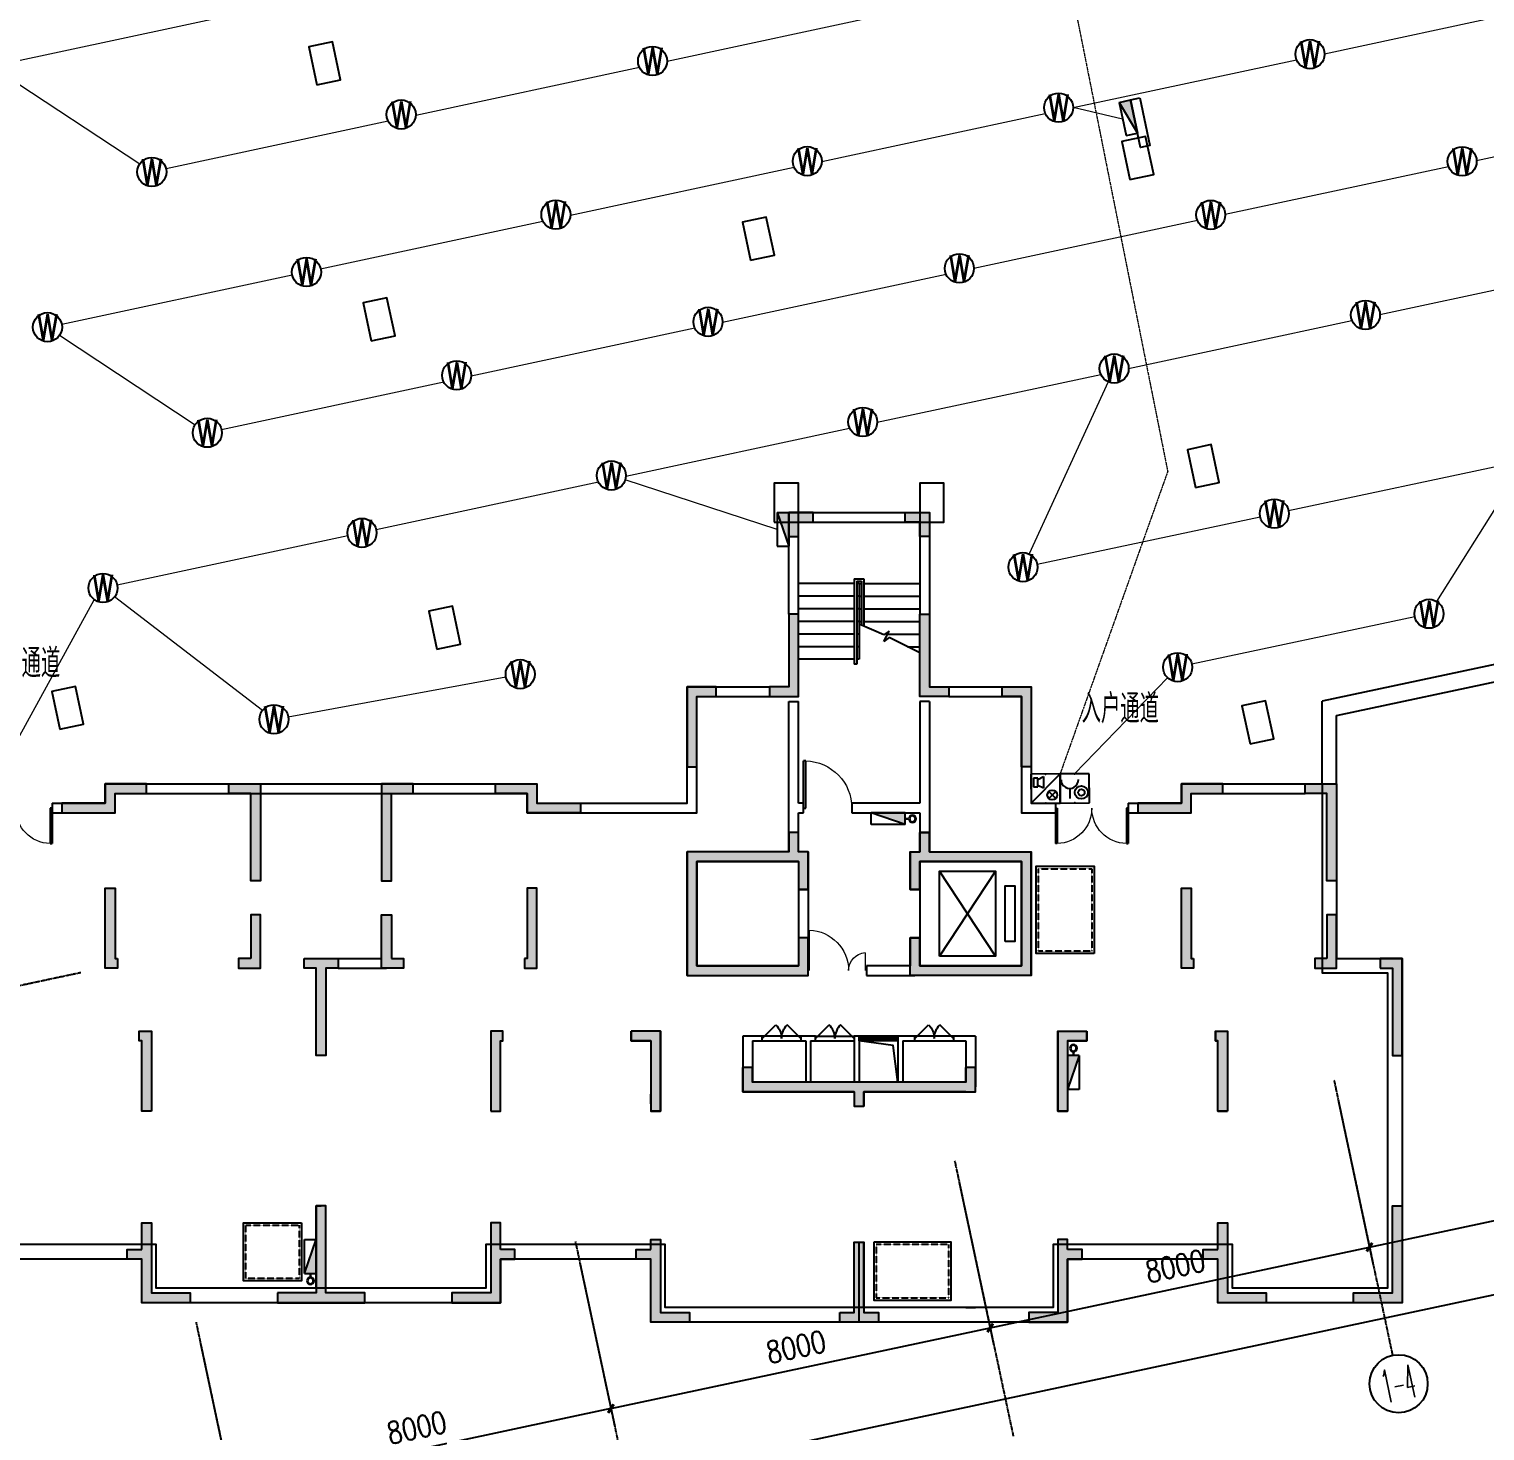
# Model space of a CAD drawing. Extents: x -781653 to 929899, y -292639 to -18670.
# Drawn here: x -333015 to -302985, y -222176 to -193265 of the extents above; entities that cross this region are included whole.
import ezdxf
from ezdxf.enums import TextEntityAlignment as Align

# ---------------------------------------------------------------- set-up
doc = ezdxf.new("R2010")
doc.units = 0
doc.header["$LTSCALE"] = 10
doc.header["$MEASUREMENT"] = 0
for name, pattern in [('ACAD_ISO11W100', [33.5, 12, -3, 12, -3, 0.5, -3]), ('BORDER', [1.75, 0.5, -0.25, 0.5, -0.25, 0, -0.25]), ('CENTER', [2, 1.25, -0.25, 0.25, -0.25]), ('DASH', [0.35, 0.25, -0.1])]:
    doc.linetypes.add(name, pattern=pattern)
doc.layers.get('0').update_dxf_attribs({"linetype": 'CONTINUOUS'})
doc.layers.get('Defpoints').update_dxf_attribs({"linetype": 'CONTINUOUS'})
for name, color, linetype in [('AXIS', 3, 'CONTINUOUS'), ('AXIS_TEXT', 7, 'CONTINUOUS'), ('COLU', 1, 'CONTINUOUS'), ('DIM_SYMB', 3, 'CONTINUOUS'), ('DOTE', 8, 'CENTER'), ('JPS-X', 1, 'BORDER'), ('JPS-XHS', 7, 'CONTINUOUS'), ('LVTRY', 6, 'CONTINUOUS'), ('PUB_DIM', 3, 'CONTINUOUS'), ('RD-equip', 3, 'CONTINUOUS'), ('road', 7, 'CONTINUOUS'), ('solid', 252, 'CONTINUOUS'), ('STAIR', 9, 'CONTINUOUS'), ('TEXT', 7, 'CONTINUOUS'), ('wall', 8, 'CONTINUOUS'), ('wall-jg', 7, 'CONTINUOUS'), ('WINDOW', 4, 'CONTINUOUS'), ('消防加墙', 2, 'CONTINUOUS'), ('结构墙', 7, 'CONTINUOUS')]:
    doc.layers.add(name, color=color, linetype=linetype)
doc.layers.add('RD-line', color=2, linetype='CONTINUOUS', lineweight=0)
doc.layers.get('DOTE').off()
doc.styles.add('_TCH_AXIS', font='COMPLEX', dxfattribs={"bigfont": 'GBCBIG'})
doc.styles.add('COMPLEX', font='COMPLEX')
doc.styles.add('DIM_FONT', font='SIMPLEX', dxfattribs={"width": 0.8, "bigfont": 'HZTXT'})
doc.styles.add('FS1', font='txt4', dxfattribs={"width": 0.8, "bigfont": 'fstxt'})
doc.styles.add('FS2', font='tjromans.shx', dxfattribs={"width": 0.8, "bigfont": 'tjhztxt.shx'})
doc.styles.get("Standard").update_dxf_attribs({"font": 'GBENOR', "bigfont": 'GBCBIG'})
doc.dimstyles.new('DIMN300', dxfattribs={"dimscale": 3, "dimtxt": 300, "dimasz": 100, "dimexe": 250, "dimexo": 300, "dimgap": 150, "dimtad": 1, "dimdec": 0, "dimzin": 0, "dimdsep": 46, "dimtxsty": 'DIM_FONT', "dimblk": 'ARCHTICK', "dimcen": 0.09, "dimclrt": 7, "dimazin": 2, "dimtfac": 1, "dimtdec": 0, "dimtix": 1, "dimtmove": 2, "dimatfit": 3, "dimfxl": 0, "dimtolj": 1, "dimtzin": 0, "dimarcsym": 0})

# ---------------------------------------------------------------- blocks, each defined once
blk = doc.blocks.new('FF')
at = {"linetype": 'Continuous'}
for radius in [75, 60]:
    blk.add_circle((0, 0), radius, dxfattribs=at)
blk = doc.blocks.new('DXHS')
at = {"layer": 'JPS-XHS'}
blk.add_hatch(color=256, dxfattribs=at).paths.add_polyline_path([(-350, 240), (-350, 0), (350, 0)])
at = {"layer": 'JPS-XHS', "linetype": 'Continuous'}
for p, q in [((-350, 240), (-350, 0)), ((-350, 240), (350, 240)), ((-350, 0), (350, 0)), ((350, 240), (350, 0))]:
    blk.add_line(p, q, dxfattribs=at)
at = {"layer": 'JPS-XHS'}
blk.add_line((-350, 240), (350, 0), dxfattribs=at)
blk = doc.blocks.new('$DorLib2D$00000001')
for p, q in [((0.45, 0.975), (0.5, 0.975)), ((0.45, 0), (0.45, 0.975)), ((0.5, 0), (0.5, 0.975)), ((0.5, 0), (0.45, 0))]:
    blk.add_line(p, q)
at = {"lineweight": 13}
blk.add_arc((0.475, 0), 0.975, 91.4693, 180, dxfattribs=at)
blk = doc.blocks.new('$DorLib2D$00000116')
at = {"color": 0}
for p, q in [((-0.5, 0), (-0.146, 0.354)), ((0.5, 0), (0.146, 0.354))]:
    blk.add_line(p, q, dxfattribs=at)
for centre, start, end in [((-0.5, 0), 0, 45), ((0.5, 0), 135, 180)]:
    blk.add_arc(centre, 0.5, start, end, dxfattribs=at)
blk = doc.blocks.new('$WINLIB2D$00000001')
for p, q in [((-0.5, 0.5), (0.5, 0.5)), ((-0.5, 0.5), (-0.5, -0.5)), ((0.5, -0.5), (0.5, 0.5)), ((0.5, 0.167), (-0.5, 0.167)), ((0.5, -0.167), (-0.5, -0.167)), ((-0.5, -0.5), (0.5, -0.5))]:
    blk.add_line(p, q)
blk = doc.blocks.new('$DorLib2D$00000025')
at = {"const_width": 0.02}
for points in [[(0.481, -0.001), (0.481, 0.691)], [(-0.481, 0.001), (-0.481, 0.308)]]:
    blk.add_lwpolyline(points, dxfattribs=at)
at = {"lineweight": 13}
for centre, radius, start, end in [((0.505, -0.002), 0.699, 91.9397, 179.7238), ((-0.501, 0.003), 0.307, 359.7899, 85.7508)]:
    blk.add_arc(centre, radius, start, end, dxfattribs=at)
blk = doc.blocks.new('A$C08630F14')
at = {"layer": 'solid'}
h = blk.add_hatch(color=8, dxfattribs=at)
h.paths.add_polyline_path([(36750, 9500), (36750, 7350), (34650, 7350), (34650, 7925), (34450, 7925), (34450, 7150), (36950, 7150), (36950, 9700), (34850, 9700), (34850, 10100), (34650, 10100), (34650, 9700), (34450, 9700), (34450, 8925), (34650, 8925), (34650, 9500)])
h.paths.add_polyline_path([(32150, 9500), (32150, 8925), (32350, 8925), (32350, 9700), (32150, 9700), (32150, 10100), (31950, 10100), (31950, 9700), (29850, 9700), (29850, 7150), (32350, 7150), (32350, 7925), (32150, 7925), (32150, 7350), (30050, 7350), (30050, 9500)])
for points in [[(40250, 7500), (40250, 8950), (40050, 8950), (40050, 7300), (40300, 7300), (40300, 7500)], [(29300, 6000), (28700, 6000), (28700, 5800), (29100, 5800), (29100, 4350), (29300, 4350)], [(37700, 5800), (38100, 5800), (38100, 6000), (37500, 6000), (37500, 4350), (37700, 4350)], [(40800, 4350), (41000, 4350), (41000, 6000), (40750, 6000), (40750, 5800), (40800, 5800)], [(31200, 4950), (31200, 5250), (31000, 5250), (31000, 4750), (33300, 4750), (33300, 4450), (33500, 4450), (33500, 4750), (35800, 4750), (35800, 5250), (35600, 5250), (35600, 4950)]]:
    blk.add_hatch(color=8, dxfattribs=at).paths.add_polyline_path(points)
at = {"layer": 'DIM_SYMB', "color": 8}
blk.add_lwpolyline([(32750, 13670, 0, 0, 0), (32750, 15593, 0, 0, 0), (34050, 15593, 0, 0, 0), (34050, 14750, 80, 0, 0), (34050, 14450, 0, 0, 0)], format="xyseb", dxfattribs=at)
at = {"layer": 'JPS-X', "color": 8, "const_width": 50}
for points in [[(34425, 10380), (34350, 10380)], [(37820, 5575), (37820, 5500)], [(22080, 925), (22080, 1000)]]:
    blk.add_lwpolyline(points, dxfattribs=at)
at = {"layer": 'LVTRY', "color": 8}
blk.add_lwpolyline([(34200, 4950), (34102, 5706), (33400, 5800)], dxfattribs=at)
at = {"layer": 'solid', "color": 8}
blk.add_line((33400, 0), (33400, 1650), dxfattribs=at)
at = {"layer": 'STAIR', "color": 8}
for p, q in [((33300, 15330), (33500, 15330)), ((33300, 15330), (33300, 13570)), ((33500, 15330), (33500, 14352)), ((33300, 15230), (32150, 15230)), ((33350, 15280), (33350, 13570)), ((33350, 15280), (33450, 15280)), ((33400, 15230), (33350, 15230)), ((33400, 15230), (33400, 14397)), ((33400, 15230), (33450, 15230)), ((33400, 15230), (33400, 13670)), ((33450, 15280), (33450, 14374)), ((33500, 15230), (34650, 15230)), ((33300, 14970), (32150, 14970)), ((33400, 14970), (33350, 14970)), ((33400, 14970), (33450, 14970)), ((33500, 14970), (34650, 14970)), ((33300, 14710), (32150, 14710)), ((33300, 14450), (32150, 14450)), ((33400, 14710), (33350, 14710)), ((33400, 14450), (33350, 14450)), ((33400, 14710), (33450, 14710)), ((33400, 14450), (33450, 14450)), ((33500, 14710), (34650, 14710)), ((33500, 14450), (34650, 14450)), ((33300, 14190), (32150, 14190)), ((33400, 14190), (33350, 14190)), ((33911, 14172), (33400, 14397)), ((34017, 14253), (33911, 14172)), ((33912, 14037), (34017, 14253)), ((34018, 14119), (33912, 14037)), ((33987, 14190), (34650, 14190)), ((34650, 13804), (34018, 14119)), ((33300, 13930), (32150, 13930)), ((33400, 13930), (33350, 13930)), ((34397, 13930), (34650, 13930)), ((33300, 13670), (32150, 13670)), ((33350, 13570), (33300, 13570)), ((33400, 13670), (33350, 13670)), ((36210, 9300), (35060, 7550)), ((36210, 7550), (35060, 9300)), ((34650, 8925), (34650, 7925)), ((32200, 5900), (31400, 5900)), ((31400, 5800), (32200, 5800)), ((32500, 5900), (33300, 5900)), ((32500, 5800), (33300, 5800)), ((35350, 5900), (34550, 5900)), ((34550, 5800), (35350, 5800))]:
    blk.add_line(p, q, dxfattribs=at)
for points in [[(38250, 7600), (37050, 7600), (37050, 9400), (38250, 9400)], [(35060, 7550), (35060, 9300), (36210, 9300), (36210, 7550)], [(36410, 7850), (36410, 9000), (36610, 9000), (36610, 7850)], [(21900, 2050), (21900, 850), (20700, 850), (20700, 2050)], [(33700, 1650), (33700, 450), (35300, 450), (35300, 1650)]]:
    blk.add_lwpolyline(points, close=True, dxfattribs=at)
at = {"layer": 'STAIR', "color": 8, "linetype": 'DASH'}
for points in [[(38200, 7650), (37100, 7650), (37100, 9350), (38200, 9350)], [(21850, 2000), (21850, 900), (20750, 900), (20750, 2000)], [(33750, 1600), (33750, 500), (35250, 500), (35250, 1600)]]:
    blk.add_lwpolyline(points, close=True, dxfattribs=at)
at = {"layer": 'wall', "color": 8}
for p, q in [((31950, 10600), (31950, 12800)), ((31950, 12800), (32150, 12800)), ((32150, 10700), (32150, 12800)), ((34650, 12800), (34650, 10700)), ((34850, 12800), (34650, 12800)), ((34850, 12800), (34850, 10600)), ((31950, 9700), (31950, 10600)), ((32250, 10700), (32150, 10700)), ((32250, 10500), (32250, 10700)), ((34650, 10700), (33250, 10700)), ((33250, 10700), (33250, 10500)), ((34850, 10600), (34850, 9700)), ((32150, 10500), (32250, 10500)), ((32150, 9700), (32150, 10500)), ((33250, 10500), (34650, 10500)), ((34650, 10500), (34650, 9700)), ((29850, 9700), (29850, 7150)), ((31950, 9700), (29850, 9700)), ((32350, 9700), (32150, 9700)), ((32350, 9700), (32350, 7350)), ((34450, 9700), (34650, 9700)), ((34450, 9700), (34450, 8925)), ((34850, 9700), (36950, 9700)), ((36950, 9700), (36950, 7150)), ((30050, 9500), (30050, 7350)), ((32050, 9500), (30050, 9500)), ((32150, 9500), (32050, 9500)), ((32150, 9500), (32150, 7350)), ((34650, 9500), (34750, 9500)), ((34650, 8925), (34650, 9500)), ((34750, 9500), (36750, 9500)), ((36750, 9500), (36750, 7350)), ((34450, 8925), (34650, 8925)), ((34650, 7925), (34450, 7925)), ((34450, 7925), (34450, 7350)), ((34650, 7350), (34650, 7925)), ((22650, 7500), (23550, 7500)), ((22650, 7300), (23650, 7300)), ((30050, 7350), (32150, 7350)), ((32350, 7150), (32350, 7350)), ((34450, 7350), (33550, 7350)), ((33550, 7350), (33550, 7150)), ((36750, 7350), (34650, 7350)), ((29850, 7150), (32258, 7150)), ((32250, 7150), (32350, 7150)), ((33550, 7150), (34550, 7150)), ((36950, 7150), (34542, 7150)), ((31400, 5900), (31000, 5900)), ((31000, 5900), (31000, 4950)), ((31200, 5800), (31400, 5800)), ((31200, 5800), (31200, 4950)), ((31400, 5800), (31400, 5900)), ((32300, 5900), (32200, 5900)), ((32200, 5900), (32200, 5800)), ((32200, 5800), (32300, 5800)), ((32500, 5900), (32300, 5900)), ((32300, 5800), (32300, 4950)), ((32400, 5800), (32400, 4950)), ((32400, 5800), (32500, 5800)), ((32500, 5800), (32500, 5900)), ((33400, 5900), (33300, 5900)), ((33300, 5900), (33300, 5800)), ((33300, 5800), (33300, 4950)), ((33400, 5800), (33400, 5900)), ((33400, 5800), (33400, 4950)), ((34550, 5900), (34200, 5900)), ((34200, 5900), (34200, 5800)), ((34200, 5800), (34200, 4950)), ((34300, 5800), (34550, 5800)), ((34300, 5800), (34300, 4950)), ((34550, 5800), (34550, 5900)), ((35800, 5900), (35350, 5900)), ((35350, 5900), (35350, 5800)), ((35350, 5800), (35600, 5800)), ((35600, 5800), (35600, 4950)), ((35800, 5900), (35800, 4850)), ((29300, 4750), (29300, 4950)), ((32300, 4950), (31200, 4950)), ((33300, 4950), (32400, 4950)), ((34200, 4950), (33400, 4950)), ((33400, 4950), (33400, 4950)), ((35600, 4950), (34300, 4950)), ((29100, 4500), (29100, 4700)), ((32300, 4750), (31100, 4750)), ((33300, 4750), (32300, 4750)), ((33300, 4750), (33300, 4450)), ((33300, 4750), (33300, 4750)), ((34200, 4750), (33500, 4750)), ((33500, 4750), (33500, 4450)), ((35600, 4750), (34200, 4750)), ((29300, 4350), (29100, 4350)), ((35600, 300), (35800, 300))]:
    blk.add_line(p, q, dxfattribs=at)
at = {"layer": 'wall-jg', "color": 8}
for p, q in [((31950, 10100), (31950, 9700)), ((32150, 10100), (31950, 10100)), ((32150, 9700), (32150, 10100)), ((34650, 10100), (34650, 9700)), ((34850, 10100), (34650, 10100)), ((34850, 9700), (34850, 10100)), ((31950, 9700), (29850, 9700)), ((29850, 7150), (29850, 9700)), ((32350, 9700), (32150, 9700)), ((32350, 8925), (32350, 9700)), ((34450, 9700), (34650, 9700)), ((34450, 8925), (34450, 9700)), ((34850, 9700), (36950, 9700)), ((36950, 7150), (36950, 9700)), ((30050, 7350), (30050, 9500)), ((30050, 9500), (32150, 9500)), ((32150, 9500), (32150, 8925)), ((36750, 9500), (34650, 9500)), ((34650, 9500), (34650, 8925)), ((36750, 7350), (36750, 9500)), ((32350, 8925), (32150, 8925)), ((34450, 8925), (34650, 8925)), ((40050, 8950), (40250, 8950)), ((40050, 7300), (40050, 8950)), ((40250, 8950), (40250, 7500)), ((32350, 7925), (32150, 7925)), ((32150, 7925), (32150, 7350)), ((32350, 7150), (32350, 7925)), ((34450, 7925), (34650, 7925)), ((34450, 7150), (34450, 7925)), ((34650, 7925), (34650, 7350)), ((30050, 7350), (32150, 7350)), ((36750, 7350), (34650, 7350)), ((40300, 7300), (40050, 7300)), ((40250, 7500), (40300, 7500)), ((40300, 7500), (40300, 7300)), ((29850, 7150), (32350, 7150)), ((36950, 7150), (34450, 7150)), ((28700, 5800), (28700, 6000)), ((29300, 6000), (28700, 6000)), ((29100, 5800), (28700, 5800)), ((29100, 5800), (29100, 4350)), ((29300, 6000), (29300, 4350)), ((37500, 6000), (37500, 4350)), ((37500, 6000), (38100, 6000)), ((37700, 5800), (38100, 5800)), ((37700, 5800), (37700, 4350)), ((38100, 5800), (38100, 6000)), ((40750, 6000), (40750, 5800)), ((40750, 6000), (41000, 6000)), ((40750, 5800), (40800, 5800)), ((40800, 4350), (40800, 5800)), ((41000, 6000), (41000, 4350)), ((31200, 5250), (31000, 5250)), ((31000, 4750), (31000, 5250)), ((31200, 4950), (31200, 5250)), ((35600, 4950), (35600, 5250)), ((35800, 5250), (35600, 5250)), ((35800, 4750), (35800, 5250)), ((35600, 4950), (31200, 4950)), ((33300, 4750), (31000, 4750)), ((33300, 4750), (33300, 4450)), ((33500, 4750), (33500, 4450)), ((33500, 4750), (35800, 4750)), ((29300, 4350), (29100, 4350)), ((37500, 4350), (37700, 4350)), ((40800, 4350), (41000, 4350)), ((22200, 2400), (22300, 2400)), ((22200, 700), (22200, 2400)), ((22400, 2400), (22300, 2400)), ((22400, 700), (22400, 2400)), ((33300, 300), (33300, 1650)), ((33500, 300), (33500, 1650))]:
    blk.add_line(p, q, dxfattribs=at)
at = {"layer": 'WINDOW', "color": 8, "linetype": 'DASH'}
for p, q in [((34650, 8925), (34450, 8925)), ((34450, 7925), (34650, 7925))]:
    blk.add_line(p, q, dxfattribs=at)
at = {"layer": 'JPS-X', "color": 8, "xscale": -1}
blk.add_blockref('FF', (34500, 10380), dxfattribs=at)
for p, rotation in [((37820, 5650), 90), ((22080, 850), 270)]:
    blk.add_blockref('FF', p, dxfattribs=dict(at, rotation=rotation))
at = {"layer": 'JPS-XHS', "color": 8}
for p, rotation in [((34000, 10500), 180), ((37700, 5150), 270), ((22200, 1350), 90)]:
    blk.add_blockref('DXHS', p, dxfattribs=dict(at, rotation=rotation))
at = {"layer": 'WINDOW', "color": 8}
for name, p, xscale, yscale, zscale in [('$DorLib2D$00000001', (32750, 10600), -1000, 1000, -1000), ('$DorLib2D$00000025', (32950, 7250), -1200, 1200, -1200), ('$DorLib2D$00000116', (31800, 5850), -800, 800, 800), ('$DorLib2D$00000116', (32900, 5850), 800, 800, -800)]:
    blk.add_blockref(name, p, dxfattribs=dict(at, xscale=xscale, yscale=yscale, zscale=zscale))
at = {"layer": 'WINDOW', "color": 8, "zscale": 800}
for name, p, xscale, yscale, rotation in [('$DorLib2D$00000116', (34950, 5850), -800, 800, 2.079427393476174e-12), ('$WINLIB2D$00000001', (33800, 5850), 800, 100, 180)]:
    blk.add_blockref(name, p, dxfattribs=dict(at, xscale=xscale, yscale=yscale, rotation=rotation))
blk = doc.blocks.new('A$C2AE17321')
at = {"layer": 'solid'}
h = blk.add_hatch(color=256, dxfattribs=at)
h.paths.add_polyline_path([(32050, 16700), (31950, 16700), (31950, 16600), (32050, 16600)])
h.paths.add_polyline_path([(32450, 16700), (32050, 16700), (32050, 16600), (32450, 16600)])
h.paths.add_polyline_path([(32450, 16600), (32050, 16600), (32050, 16200), (32150, 16200), (32150, 16500), (32450, 16500)])
h.paths.add_polyline_path([(32050, 16600), (31950, 16600), (31950, 16200), (32050, 16200)])
h = blk.add_hatch(color=256, dxfattribs=at)
h.paths.add_polyline_path([(34750, 16700), (34350, 16700), (34350, 16600), (34750, 16600)])
h.paths.add_polyline_path([(34850, 16700), (34750, 16700), (34750, 16600), (34850, 16600)])
h.paths.add_polyline_path([(34850, 16600), (34750, 16600), (34750, 16200), (34850, 16200)])
h.paths.add_polyline_path([(34750, 16600), (34350, 16600), (34350, 16500), (34650, 16500), (34650, 16200), (34750, 16200)])
for points in [[(31950, 13100), (31950, 14600), (32150, 14600), (32150, 14400), (32150, 12900), (31550, 12900), (31550, 13100)], [(35250, 13100), (35250, 12900), (34650, 12900), (34650, 14400), (34650, 14600), (34850, 14600), (34850, 13100)], [(30050, 12900), (30050, 11450), (29850, 11450), (29850, 13100), (30450, 13100), (30450, 12900)], [(36950, 13100), (36950, 11450), (36750, 11450), (36750, 12900), (36350, 12900), (36350, 13100)], [(18050, 10900), (18700, 10900), (18700, 11100), (17850, 11100), (17850, 10700), (16950, 10700), (16950, 10500), (18050, 10500)], [(21050, 11100), (21050, 9100), (20850, 9100), (20850, 10900), (20400, 10900), (20400, 11100)], [(23550, 11100), (23550, 9100), (23750, 9100), (23750, 10900), (24200, 10900), (24200, 11100)], [(26550, 10900), (25900, 10900), (25900, 11100), (26750, 11100), (26750, 10700), (27650, 10700), (27650, 10500), (26550, 10500)], [(40050, 10700), (40050, 11100), (40900, 11100), (40900, 10900), (40250, 10900), (40250, 10500), (39150, 10500), (39150, 10700)], [(43250, 11100), (43250, 9100), (43050, 9100), (43050, 10900), (42600, 10900), (42600, 11100)], [(32150, 8925), (32350, 8925), (32350, 9700), (32150, 9700), (32150, 10100), (31950, 10100), (31950, 9700), (29850, 9700), (29850, 7150), (32350, 7150), (32350, 7925), (32150, 7925), (32150, 7350), (30050, 7350), (30050, 9500), (32150, 9500)], [(34650, 8925), (34450, 8925), (34450, 9700), (34650, 9700), (34650, 10100), (34850, 10100), (34850, 9700), (36950, 9700), (36950, 7150), (34450, 7150), (34450, 7925), (34650, 7925), (34650, 7350), (36750, 7350), (36750, 9500), (34650, 9500)], [(17850, 7300), (18100, 7300), (18100, 7500), (18050, 7500), (18050, 8950), (17850, 8950)], [(26750, 7300), (26500, 7300), (26500, 7500), (26550, 7500), (26550, 8950), (26750, 8950)], [(40250, 7500), (40300, 7500), (40300, 7300), (40050, 7300), (40050, 8950), (40250, 8950)], [(20850, 7500), (20600, 7500), (20600, 7300), (21050, 7300), (21050, 8400), (20850, 8400)], [(23750, 7500), (24000, 7500), (24000, 7300), (23550, 7300), (23550, 8400), (23750, 8400)], [(43050, 7500), (43050, 8400), (43250, 8400), (43250, 7300), (42800, 7300), (42800, 7500)], [(44600, 7500), (44600, 5500), (44400, 5500), (44400, 7300), (44150, 7300), (44150, 7500)], [(18800, 6000), (18550, 6000), (18550, 5800), (18600, 5800), (18600, 4350), (18800, 4350)], [(25800, 6000), (26050, 6000), (26050, 5800), (26000, 5800), (26000, 4350), (25800, 4350)], [(29300, 4350), (29100, 4350), (29100, 5800), (28700, 5800), (28700, 6000), (29300, 6000)], [(37700, 5800), (37700, 4350), (37500, 4350), (37500, 6000), (38100, 6000), (38100, 5800)], [(40800, 5800), (40750, 5800), (40750, 6000), (41000, 6000), (41000, 4350), (40800, 4350)], [(35600, 4950), (35600, 5250), (35800, 5250), (35800, 4750), (33500, 4750), (33500, 4450), (33300, 4450), (33300, 4750), (31000, 4750), (31000, 5250), (31200, 5250), (31200, 4950)], [(22400, 600), (23200, 600), (23200, 400), (21400, 400), (21400, 600), (22200, 600), (22200, 2400), (22400, 2400)], [(43600, 400), (43600, 600), (44400, 600), (44400, 2400), (44600, 2400), (44600, 400)], [(18600, 1300), (18600, 400), (19600, 400), (19600, 600), (18800, 600), (18800, 2050), (18600, 2050), (18600, 1500), (18300, 1500), (18300, 1300)], [(26000, 1300), (26000, 400), (25000, 400), (25000, 600), (25800, 600), (25800, 2050), (26000, 2050), (26000, 1500), (26300, 1500), (26300, 1300)], [(41800, 600), (41800, 400), (40800, 400), (40800, 1300), (40500, 1300), (40500, 1500), (40800, 1500), (40800, 2050), (41000, 2050), (41000, 600)], [(29300, 200), (29900, 200), (29900, 0), (29100, 0), (29100, 1300), (28800, 1300), (28800, 1500), (29100, 1500), (29100, 1700), (29300, 1700)], [(33000, 0), (33000, 200), (33300, 200), (33300, 1650), (33500, 1650), (33500, 200), (33800, 200), (33800, 0)], [(37500, 1700), (37700, 1700), (37700, 1500), (38000, 1500), (38000, 1300), (37700, 1300), (37700, 0), (36900, 0), (36900, 200), (37500, 200)]]:
    blk.add_hatch(color=256, dxfattribs=at).paths.add_polyline_path(points)
h = blk.add_hatch(color=256, dxfattribs=at)
h.paths.add_polyline_path([(22300, 7500), (21950, 7500), (21950, 7400), (22300, 7400)])
h.paths.add_polyline_path([(22650, 7500), (22300, 7500), (22300, 7400), (22650, 7400)])
h.paths.add_polyline_path([(22650, 7400), (22300, 7400), (22300, 5900), (22400, 5900), (22400, 7300), (22650, 7300)])
h.paths.add_polyline_path([(22300, 7400), (21950, 7400), (21950, 7300), (22200, 7300), (22200, 5900), (22300, 5900)])
h.paths.add_polyline_path([(22400, 5900), (22300, 5900), (22300, 5500), (22400, 5500)])
h.paths.add_polyline_path([(22300, 5900), (22200, 5900), (22200, 5500), (22300, 5500)])
at = {"layer": 'wall-jg'}
for points in [[(31950, 16200), (32150, 16200), (32150, 16500), (32450, 16500), (32450, 16700), (31950, 16700), (31950, 16200)], [(34850, 16200), (34650, 16200), (34650, 16500), (34350, 16500), (34350, 16700), (34850, 16700), (34850, 16200)], [(30450, 13100), (29850, 13100), (29850, 11450), (30050, 11450), (30050, 12900), (30450, 12900), (30450, 13100)], [(36350, 13100), (36950, 13100), (36950, 11450), (36750, 11450), (36750, 12900), (36350, 12900), (36350, 13100)], [(32150, 8925), (32350, 8925), (32350, 9700), (32150, 9700), (32150, 10100), (31950, 10100), (31950, 9700), (29850, 9700), (29850, 7150), (32350, 7150), (32350, 7925), (32150, 7925), (32150, 7350), (30050, 7350), (30050, 9500), (32150, 9500), (32150, 8925)], [(34650, 8925), (34450, 8925), (34450, 9700), (34650, 9700), (34650, 10100), (34850, 10100), (34850, 9700), (36950, 9700), (36950, 7150), (34450, 7150), (34450, 7925), (34650, 7925), (34650, 7350), (36750, 7350), (36750, 9500), (34650, 9500), (34650, 8925)], [(18100, 7500), (18100, 7300), (17850, 7300), (17850, 8950), (18050, 8950), (18050, 7500), (18100, 7500)], [(26500, 7500), (26500, 7300), (26750, 7300), (26750, 8950), (26550, 8950), (26550, 7500), (26500, 7500)], [(40300, 7500), (40300, 7300), (40050, 7300), (40050, 8950), (40250, 8950), (40250, 7500), (40300, 7500)], [(21950, 7500), (22650, 7500), (22650, 7300), (22400, 7300), (22400, 5500), (22200, 5500), (22200, 7300), (21950, 7300), (21950, 7500)], [(18800, 4350), (18600, 4350), (18600, 5800), (18550, 5800), (18550, 6000), (18800, 6000), (18800, 4350)], [(25800, 4350), (26000, 4350), (26000, 5800), (26050, 5800), (26050, 6000), (25800, 6000), (25800, 4350)], [(41000, 4350), (40800, 4350), (40800, 5800), (40750, 5800), (40750, 6000), (41000, 6000), (41000, 4350)], [(31200, 5250), (31000, 5250), (31000, 4750), (33300, 4750), (33300, 4450), (33500, 4450), (33500, 4750), (35800, 4750), (35800, 5250), (35600, 5250), (35600, 4950), (31200, 4950), (31200, 5250)], [(44600, 400), (43600, 400), (43600, 600), (44400, 600), (44400, 2400), (44600, 2400), (44600, 400)], [(18600, 1500), (18600, 2050), (18800, 2050), (18800, 600), (19600, 600), (19600, 400), (18600, 400), (18600, 1300), (18300, 1300), (18300, 1500), (18600, 1500)], [(26000, 1500), (26000, 2050), (25800, 2050), (25800, 600), (25000, 600), (25000, 400), (26000, 400), (26000, 1300), (26300, 1300), (26300, 1500), (26000, 1500)], [(40800, 1500), (40800, 2050), (41000, 2050), (41000, 600), (41800, 600), (41800, 400), (40800, 400), (40800, 1300), (40500, 1300), (40500, 1500), (40800, 1500)], [(29100, 1500), (29100, 1700), (29300, 1700), (29300, 200), (29900, 200), (29900, 0), (29100, 0), (29100, 1300), (28800, 1300), (28800, 1500), (29100, 1500)], [(33000, 200), (33300, 200), (33300, 1650), (33500, 1650), (33500, 200), (33800, 200), (33800, 0), (33000, 0), (33000, 200)], [(37700, 1500), (37700, 1700), (37500, 1700), (37500, 200), (36900, 200), (36900, 0), (37700, 0), (37700, 1300), (38000, 1300), (38000, 1500), (37700, 1500)]]:
    blk.add_lwpolyline(points, dxfattribs=at)
for points in [[(32150, 14600), (31950, 14600), (31950, 13100), (31550, 13100), (31550, 12900), (32150, 12900), (32150, 14400), (32150, 14400)], [(34850, 14600), (34850, 13100), (35250, 13100), (35250, 12900), (34650, 12900), (34650, 14400), (34650, 14400), (34650, 14600)], [(16950, 10500), (18050, 10500), (18050, 10900), (18700, 10900), (18700, 11100), (17850, 11100), (17850, 10700), (16950, 10700)], [(21050, 11100), (21050, 9100), (20850, 9100), (20850, 10900), (20400, 10900), (20400, 11100)], [(23550, 11100), (23550, 9100), (23750, 9100), (23750, 10900), (24200, 10900), (24200, 11100)], [(27650, 10500), (26550, 10500), (26550, 10900), (25900, 10900), (25900, 11100), (26750, 11100), (26750, 10700), (27650, 10700)], [(39150, 10500), (40250, 10500), (40250, 10900), (40900, 10900), (40900, 11100), (40050, 11100), (40050, 10700), (39150, 10700)], [(43250, 11100), (43250, 9100), (43050, 9100), (43050, 10900), (42600, 10900), (42600, 11100)], [(20850, 7500), (20600, 7500), (20600, 7300), (21050, 7300), (21050, 8400), (20850, 8400)], [(23750, 7500), (24000, 7500), (24000, 7300), (23550, 7300), (23550, 8400), (23750, 8400)], [(43050, 7500), (42800, 7500), (42800, 7300), (43250, 7300), (43250, 8400), (43050, 8400)], [(44150, 7300), (44400, 7300), (44400, 5500), (44600, 5500), (44600, 7500), (44150, 7500)], [(28700, 6000), (28700, 5800), (29100, 5800), (29100, 4350), (29300, 4350), (29300, 6000)], [(38100, 6000), (38100, 5800), (37700, 5800), (37700, 4350), (37500, 4350), (37500, 6000)], [(21400, 600), (21400, 400), (23200, 400), (23200, 600), (22400, 600), (22400, 2400), (22200, 2400), (22200, 600)]]:
    blk.add_lwpolyline(points, close=True, dxfattribs=at)
blk = doc.blocks.new('$DorLib2D$00000002')
for p, q in [((-0.5, 0), (-0.5, 0.4875)), ((-0.475, 0.4875), (-0.5, 0.4875)), ((-0.475, 0), (-0.475, 0.4875)), ((0.475, 0), (0.475, 0.4875)), ((0.475, 0.4875), (0.5, 0.4875)), ((0.5, 0), (0.5, 0.4875)), ((-0.5, 0), (-0.475, 0)), ((0.5, 0), (0.475, 0))]:
    blk.add_line(p, q)
at = {"lineweight": 13}
for centre, start, end in [((-0.4875, 0), 0, 88.53072), ((0.4875, 0), 91.46928, 180)]:
    blk.add_arc(centre, 0.4875, start, end, dxfattribs=at)
blk = doc.blocks.new('A$C7EC620A8')
at = {"layer": 'COLU'}
for points in [[(22213, 25520), (22702, 25624), (22536, 26406), (22047, 26302), (22213, 25520)], [(38987, 23568), (39476, 23672), (39309, 24455), (38820, 24351), (38987, 23568)], [(31162, 21903), (31651, 22007), (31485, 22790), (30995, 22686), (31162, 21903)], [(23337, 20238), (23826, 20342), (23660, 21125), (23171, 21021), (23337, 20238)], [(23337, 20238), (23826, 20342), (23660, 21125), (23171, 21021), (23337, 20238)], [(40340, 17211), (40829, 17315), (40662, 18097), (40173, 17993), (40340, 17211)], [(31650, 16500), (32150, 16500), (32150, 17300), (31650, 17300), (31650, 16500)], [(34650, 16500), (35150, 16500), (35150, 17300), (34650, 17300), (34650, 16500)], [(24690, 13880), (25179, 13985), (25013, 14767), (24523, 14663), (24690, 13880)], [(16914, 12226), (17403, 12330), (17237, 13112), (16748, 13008), (16914, 12226)], [(41464, 11929), (41953, 12033), (41786, 12815), (41297, 12711), (41464, 11929)]]:
    blk.add_lwpolyline(points, close=True, dxfattribs=at)
at = {"layer": '结构墙', "linetype": 'ByBlock'}
for p, q in [((49174, 14132), (42950, 12807)), ((43250, 12513), (50257, 14004)), ((42950, 11100), (42950, 12807)), ((43250, 11100), (43250, 12513))]:
    blk.add_line(p, q, dxfattribs=at)
at = {"layer": '结构墙'}
for points in [[(43250, 11100), (43250, 7500), (44600, 7500), (44600, 400), (40800, 400), (40800, 1300), (37700, 1300), (37700, 0), (29100, 0), (29100, 1300), (26000, 1300), (26000, 400), (18600, 400), (18600, 1300), (15500, 1300)], [(42950, 11100), (42950, 7200), (44300, 7200), (44300, 700), (41100, 700), (41100, 1600), (37400, 1600), (37400, 300), (29400, 300), (29400, 1600), (25700, 1600), (25700, 700), (18900, 700), (18900, 1600), (15200, 1600)]]:
    blk.add_lwpolyline(points, dxfattribs=at)
blk = doc.blocks.new('_AXISO')
blk.add_circle((0, 0), 0.5)
at = {"layer": 'AXIS_TEXT', "style": 'COMPLEX', "width": 1.041667}
blk.add_attdef('A', text='', height=0.56, dxfattribs=at).set_placement((-0.25, -0.28), (0.25, -0.28), align=Align.FIT)
blk = doc.blocks.new('_ArchTick')
at = {"color": 0, "linetype": 'ByBlock', "const_width": 0.4}
blk.add_lwpolyline([(-0.5, -0.5), (0.5, 0.5)], dxfattribs=at)
blk = doc.blocks.new('*D226')
at = {"layer": 'Defpoints', "color": 0}
for p in [(51059, 13525), (43234, 11860), (51792, 10078)]:
    blk.add_point(p, dxfattribs=at)
at = {"layer": 'PUB_DIM', "color": 0, "lineweight": -2}
for p, q in [((51153, 13085), (51870, 9711)), ((43328, 11420), (44045, 8046)), ((43967, 8413), (51792, 10078))]:
    blk.add_line(p, q, dxfattribs=at)
at = {"layer": 'PUB_DIM', "color": 0, "lineweight": -2, "xscale": 150, "yscale": 150, "zscale": 150}
for p, rotation in [((51792, 10078), 12.01260007440825), ((43967, 8413), 192.0126000744082)]:
    blk.add_blockref('_ArchTick', p, dxfattribs=dict(at, rotation=rotation))
at = {"layer": 'PUB_DIM', "color": 7, "insert": (47786, 9686), "char_height": 450, "attachment_point": 5, "rotation": 12.0126, "style": 'DIM_FONT'}
blk.add_mtext('\\A1;8000', dxfattribs=at)
blk = doc.blocks.new('*D227')
at = {"layer": 'Defpoints', "color": 0}
for p in [(43234, 11860), (35409, 10195), (43967, 8413)]:
    blk.add_point(p, dxfattribs=at)
at = {"layer": 'PUB_DIM', "color": 0, "lineweight": -2}
for p, q in [((43328, 11420), (44045, 8046)), ((35503, 9755), (36221, 6381)), ((36143, 6748), (43967, 8413))]:
    blk.add_line(p, q, dxfattribs=at)
at = {"layer": 'PUB_DIM', "color": 0, "lineweight": -2, "xscale": 150, "yscale": 150, "zscale": 150}
for p, rotation in [((43967, 8413), 12.01260007440825), ((36143, 6748), 192.0126000744082)]:
    blk.add_blockref('_ArchTick', p, dxfattribs=dict(at, rotation=rotation))
at = {"layer": 'PUB_DIM', "color": 7, "insert": (39961, 8021), "char_height": 450, "attachment_point": 5, "rotation": 12.0126, "style": 'DIM_FONT'}
blk.add_mtext('\\A1;8000', dxfattribs=at)
blk = doc.blocks.new('*D228')
at = {"layer": 'Defpoints', "color": 0}
for p in [(35409, 10195), (27584, 8530), (36143, 6748)]:
    blk.add_point(p, dxfattribs=at)
at = {"layer": 'PUB_DIM', "color": 0, "lineweight": -2}
for p, q in [((35503, 9755), (36221, 6381)), ((27678, 8090), (28396, 4716)), ((28318, 5083), (36143, 6748))]:
    blk.add_line(p, q, dxfattribs=at)
at = {"layer": 'PUB_DIM', "color": 0, "lineweight": -2, "xscale": 150, "yscale": 150, "zscale": 150}
for p, rotation in [((36143, 6748), 12.01260007440825), ((28318, 5083), 192.0126000744082)]:
    blk.add_blockref('_ArchTick', p, dxfattribs=dict(at, rotation=rotation))
at = {"layer": 'PUB_DIM', "color": 7, "insert": (32137, 6356), "char_height": 450, "attachment_point": 5, "rotation": 12.0126, "style": 'DIM_FONT'}
blk.add_mtext('\\A1;8000', dxfattribs=at)
blk = doc.blocks.new('*D229')
at = {"layer": 'Defpoints', "color": 0}
for p in [(27584, 8530), (19760, 6865), (20493, 3418)]:
    blk.add_point(p, dxfattribs=at)
at = {"layer": 'PUB_DIM', "color": 0, "lineweight": -2}
for p, q in [((27678, 8090), (28396, 4716)), ((19853, 6424), (20571, 3051)), ((28318, 5083), (20493, 3418))]:
    blk.add_line(p, q, dxfattribs=at)
at = {"layer": 'PUB_DIM', "color": 0, "lineweight": -2, "xscale": 150, "yscale": 150, "zscale": 150}
for p, rotation in [((28318, 5083), 12.01260007440828), ((20493, 3418), 192.0126000744082)]:
    blk.add_blockref('_ArchTick', p, dxfattribs=dict(at, rotation=rotation))
at = {"layer": 'PUB_DIM', "color": 7, "insert": (24312, 4691), "char_height": 450, "attachment_point": 5, "rotation": 12.0126, "style": 'DIM_FONT'}
blk.add_mtext('\\A1;8000', dxfattribs=at)
blk = doc.blocks.new('*D230')
at = {"layer": 'Defpoints', "color": 0}
for p in [(167844, 38375), (168889, 33466), (19760, 6865)]:
    blk.add_point(p, dxfattribs=at)
at = {"layer": 'PUB_DIM', "color": 0, "lineweight": -2}
for p, q in [((167938, 37935), (168967, 33099)), ((20804, 1955), (168889, 33466)), ((19853, 6424), (20882, 1589))]:
    blk.add_line(p, q, dxfattribs=at)
at = {"layer": 'PUB_DIM', "color": 0, "lineweight": -2, "xscale": 150, "yscale": 150, "zscale": 150}
for p, rotation in [((168889, 33466), 12.01260007422204), ((20804, 1955), 192.0126000742221)]:
    blk.add_blockref('_ArchTick', p, dxfattribs=dict(at, rotation=rotation))
at = {"layer": 'PUB_DIM', "color": 7, "insert": (94753, 18151), "char_height": 450, "attachment_point": 5, "rotation": 12.0126, "style": 'DIM_FONT'}
blk.add_mtext('\\A1;151400', dxfattribs=at)
blk = doc.blocks.new('yy')
at = {"layer": 'RD-equip'}
blk.add_circle((0, 0), 200, dxfattribs=at)
at = {"layer": 'RD-equip', "color": 4, "style": 'FS1', "width": 0.8}
blk.add_attdef('Y', text='', height=360, dxfattribs=at).set_placement((0, 0), align=Align.MIDDLE)
blk = doc.blocks.new('$equip$00001630')
for p, q in [((-0.5, 0), (-0.5, -1)), ((0.5, 0), (-0.5, 0)), ((0.5, -1), (0.5, 0)), ((-0.169, -0.5), (-0.169, -0.85)), ((-0.5, -1), (0.5, -1))]:
    blk.add_line(p, q)
for radius in [0.226, 0.113]:
    blk.add_circle((0.227, -0.64), radius)
blk.add_arc((-0.169, -0.2), 0.3, 180, 0)
for p in [(0, 0), (-0.5, -0.5), (0.5, -0.5), (0, -1)]:
    blk.add_point(p)
at = {"flags": 9}
blk.add_attdef('A', (0, 0), '', height=0.00002, dxfattribs=at)
blk.add_attdef('B', text='', height=0.4, dxfattribs=at).set_placement((0.884, -0.7), align=Align.MIDDLE_CENTER)
blk = doc.blocks.new('$equip$00001636')
for p, q in [((0.5, 0), (-0.5, 0)), ((0.5, 0), (-0.5, -1)), ((-0.5, 0), (-0.5, -1)), ((0.5, -1), (0.5, 0)), ((-0.417, -0.135, 0), (-0.417, -0.435, 0)), ((-0.269, -0.135, 0), (-0.417, -0.135, 0)), ((-0.417, -0.435, 0), (-0.269, -0.435, 0)), ((-0.269, -0.185, 0), (-0.069, -0.085, 0)), ((-0.269, -0.435, 0), (-0.269, -0.135, 0)), ((-0.069, -0.485, 0), (-0.269, -0.385, 0)), ((-0.069, -0.085, 0), (-0.069, -0.485, 0)), ((-0.5, -1), (0.5, -1)), ((0.105, -0.602), (0.344, -0.841)), ((0.105, -0.841), (0.344, -0.602))]:
    blk.add_line(p, q)
blk.add_circle((0.225, -0.722), 0.169)
for p in [(0, 0), (-0.5, -0.5), (0.5, -0.5), (0, -1)]:
    blk.add_point(p)
at = {"flags": 9}
blk.add_attdef('A', (0, 0), '', height=0.00002, dxfattribs=at)
blk.add_attdef('B', text='', height=0.4, dxfattribs=at).set_placement((0.884, -0.7), align=Align.MIDDLE_CENTER)
blk = doc.blocks.new('sdfgsdgsdgdsg')
at = {"layer": 'RD-equip', "xscale": 600, "yscale": 600, "zscale": 600, "rotation": 359.9999999999889}
for name, p in [('$equip$00001636', (-300, 600)), ('$equip$00001630', (300, 600))]:
    blk.add_blockref(name, p, dxfattribs=at)
blk = doc.blocks.new('A$C447C5B7F')
at = {"layer": 'AXIS', "linetype": 'ByBlock'}
for p, q in [((17382.4, 14072.3), (11988.6, 12924.6)), ((43234.1, 11859.7), (44442.2, 6181.9)), ((35409.2, 10194.7), (36617.4, 4516.9)), ((27584.4, 8529.7), (28792.6, 2851.9)), ((19759.6, 6864.6), (20967.8, 1186.9))]:
    blk.add_line(p, q, dxfattribs=at)
ref = blk.add_blockref('_AXISO', (44567.1, 5595), dxfattribs=dict(at, xscale=1200, yscale=1200, zscale=1200))
ref.add_attrib('A', '1-4', dxfattribs={"layer": 'AXIS_TEXT', "linetype": 'ByBlock', "height": 678.82, "rotation": 12.0126, "style": '_TCH_AXIS', "width": 0.368421}).set_placement((44305.8, 5192.4), (44969.7, 5333.7), align=Align.FIT)
at = {"layer": 'PUB_DIM'}
dim = blk.add_aligned_dim(p1=(19759.6, 6864.6), p2=(167844.2, 38375), distance=-5019.3, dimstyle='DIMN300', override={"dimscale": 1.5}, dxfattribs=at)
dim.commit()
dim.dimension.update_dxf_attribs({"geometry": '*D230', "text_midpoint": (94752.9, 18150.6)})
for base, p1, p2, angle, picture, middle in [((51792.2, 10078.2), (43234.1, 11859.7), (51058.9, 13524.7), 192.0126, '*D226', (47786.2, 9685.8)), ((43967.4, 8413.2), (35409.2, 10194.7), (43234.1, 11859.7), 192.0126, '*D227', (39961.4, 8020.8)), ((36142.6, 6748.1), (27584.4, 8529.7), (35409.2, 10194.7), 192.0126, '*D228', (32136.6, 6355.8)), ((20493, 3418.1), (27584.4, 8529.7), (19759.6, 6864.6), 12.0126, '*D229', (24311.7, 4690.8))]:
    dim = blk.add_linear_dim(base=base, p1=p1, p2=p2, angle=angle, dimstyle='DIMN300', override={"dimscale": 1.5}, dxfattribs=at)
    dim.commit()
    dim.dimension.update_dxf_attribs({"geometry": picture, "text_midpoint": middle})

msp = doc.modelspace()

# ---------------------------------------------------------------- linework, layer by layer
at = {"layer": 'RD-line', "color": 1, "linetype": 'ACAD_ISO11W100', "ltscale": 0.05}
for p, q in [((-312039.4, -189811.1), (-309527.4, -202389)), ((-309527.4, -202389), (-311748.2, -208627.3))]:
    msp.add_line(p, q, dxfattribs=at)
at = {"layer": 'RD-line'}
for p, q in [((-306293.4, -193772.3), (-301688.1, -192786.2)), ((-333487.7, -193970.2), (-328732.6, -192952.1)), ((-315242.1, -192945.5), (-319854.9, -193933.7)), ((-311478.4, -194882.4), (-306870.6, -193895.8)), ((-333530.7, -194198.3), (-330734.7, -196045.4)), ((-320424, -194055.6), (-325040.3, -195044.5)), ((-310458.9, -195118.7), (-311478.3, -194884.8)), ((-325605.6, -195165.7), (-330191.1, -196148)), ((-316663.4, -195992.6), (-312053, -195005.4)), ((-298550.8, -194994.6), (-303155, -195981)), ((-321848.7, -197102.8), (-317235.3, -196115)), ((-303733.2, -196104.8), (-308339.9, -197091.7)), ((-327001.3, -198206), (-322417.4, -197224.6)), ((-308915.4, -197215), (-313524.9, -198202.5)), ((-305148.7, -199151.8), (-300543.4, -198165.8)), ((-332343, -199349.7), (-327587.9, -198331.6)), ((-314097.4, -198325.1), (-318710.2, -199313.3)), ((-310333.7, -200262), (-305725.9, -199275.4)), ((-332386, -199577.9), (-329590, -201425)), ((-319279.3, -199435.2), (-323895.6, -200424.1)), ((-324460.9, -200545.2), (-329046.4, -201527.5)), ((-315518.8, -201372.1), (-310908.3, -200385)), ((-310758.8, -200537.1), (-312388.6, -204089)), ((-320704, -202482.4), (-316090.6, -201494.6)), ((-307035.2, -203195.9), (-302437, -202217.5)), ((-325856.6, -203585.6), (-321272.7, -202604.1)), ((-317583.1, -203582.3), (-320718.5, -202563.7)), ((-303977.6, -205069.2), (-302303.4, -202408.9)), ((-312220.3, -204299.2), (-307622.1, -203320.8)), ((-331198.3, -204729.3), (-326443.2, -203711.2)), ((-333648.2, -208624.7), (-331676.8, -205033.2)), ((-328202.2, -207318.5), (-331253.7, -204974.8)), ((-304430.8, -205385.6), (-309029, -206364)), ((-327669.3, -207447.1), (-323178.9, -206622.5)), ((-311448.2, -208624.7), (-309531, -206642.1))]:
    msp.add_line(p, q, dxfattribs=at)
at = {"layer": 'wall', "linetype": 'ByBlock'}
for p, q in [((-332543.1, -209232.3), (-332543.1, -209432.3)), ((-311843.1, -209232.3), (-311843.1, -209432.3)), ((-310343.1, -209232.3), (-310343.1, -209432.3))]:
    msp.add_line(p, q, dxfattribs=at)
at = {"layer": 'wall'}
for points in [[(-317343.1, -205332.3), (-317343.1, -203232.3), (-314443.1, -203232.3), (-314443.1, -205332.3)], [(-317143.1, -205332.3), (-317143.1, -203432.3), (-314643.1, -203432.3), (-314643.1, -205332.3)], [(-332543.1, -209232.3), (-331443.1, -209232.3), (-331443.1, -208832.3), (-328243.1, -208832.3), (-322543.1, -208832.3), (-322543.1, -209232.3), (-319443.1, -209232.3), (-319443.1, -206832.3), (-317743.1, -206832.3)], [(-314043.1, -206832.3), (-312343.1, -206832.3), (-312343.1, -209232.3), (-311843.1, -209232.3)], [(-332543.1, -209432.3), (-331243.1, -209432.3), (-331243.1, -209032.3), (-328243.1, -209032.3), (-322743.1, -209032.3), (-322743.1, -209432.3), (-319243.1, -209432.3), (-319243.1, -207032.3), (-317743.1, -207032.3)], [(-314043.1, -207032.3), (-312543.1, -207032.3), (-312543.1, -209432.3), (-311843.1, -209432.3)], [(-310343.1, -209232.3), (-309243.1, -209232.3), (-309243.1, -208832.3), (-306693.1, -208832.3)], [(-310343.1, -209432.3), (-309043.1, -209432.3), (-309043.1, -209032.3), (-306693.1, -209032.3)]]:
    msp.add_lwpolyline(points, dxfattribs=at)
at = {"layer": '消防加墙'}
msp.add_lwpolyline([(-310101.3, -194684.7), (-309893.2, -195662.8), (-310088.8, -195704.5), (-310297, -194726.4)], close=True, dxfattribs=at)

# ---------------------------------------------------------------- block references
at = {"layer": 'DOTE'}
msp.add_blockref('A$C447C5B7F', (-349332.1, -226799.4), dxfattribs=at)
at = {"layer": 'JPS-X', "xscale": -1}
for p, rotation in [((-310224.1, -195068.7), 102.0126000740611), ((-317343.1, -203582.3), 90)]:
    msp.add_blockref('DXHS', p, dxfattribs=dict(at, rotation=rotation))
at = {"layer": 'RD-equip', "xscale": 1.5, "yscale": 1.5, "zscale": 1.5}
for p in [(-320154.7, -193923.4), (-306593.3, -193781.5), (-311778.3, -194884.8), (-325339.8, -195026.7), (-316963.4, -195988.2), (-303454.8, -195993), (-330484.4, -196210.8), (-322148.5, -197091.5), (-308639.9, -197096.3), (-313824.9, -198199.6), (-327293.1, -198275.6), (-319010, -199302.9), (-305448.6, -199161.1), (-332636.3, -199412.5), (-310633.6, -200264.4), (-324195.1, -200406.2), (-315818.7, -201367.7), (-329339.7, -201590.4), (-321003.8, -202471), (-307328.7, -203258.3), (-326148.4, -203655.2), (-312513.7, -204361.7), (-331491.6, -204792.1), (-304137.4, -205323.1), (-322883.9, -206568.3), (-309322.4, -206426.4), (-327964.3, -207501.3)]:
    msp.add_blockref('yy', p, dxfattribs=at).add_auto_attribs({'Y': 'W'})
at = {"layer": 'RD-line', "rotation": 0.488293905073923}
msp.add_blockref('sdfgsdgsdgdsg', (-311743.1, -209227.2), dxfattribs=at)
at = {"layer": 'road'}
msp.add_blockref('A$C08630F14', (-349293.1, -219932.3), dxfattribs=at)
msp.add_blockref('A$C08630F14', (-349293.1, -219932.3), dxfattribs=at)
at = {"layer": 'wall', "rotation": 359.9999997276647}
msp.add_blockref('A$C2AE17321', (-349293.1, -219932.3), dxfattribs=at)
at = {"layer": 'WINDOW', "linetype": 'ByBlock', "xscale": -1500, "yscale": 1500, "zscale": 1500, "rotation": 179.999999569656}
for p in [(-333293.1, -209332.3), (-311093.1, -209332.3)]:
    msp.add_blockref('$DorLib2D$00000002', p, dxfattribs=at)
at = {"layer": '结构墙'}
msp.add_blockref('A$C7EC620A8', (-349293.1, -219932.3), dxfattribs=at)

# ---------------------------------------------------------------- texts
at = {"layer": 'TEXT', "style": 'FS2', "width": 0.7}
for p in [(-333970.1, -206639.2, 0), (-311304.2, -207577.3, 0)]:
    msp.add_text('入户通道', height=600, rotation=359.83888, dxfattribs=at).set_placement(p)

doc.saveas('drawing.dxf')
